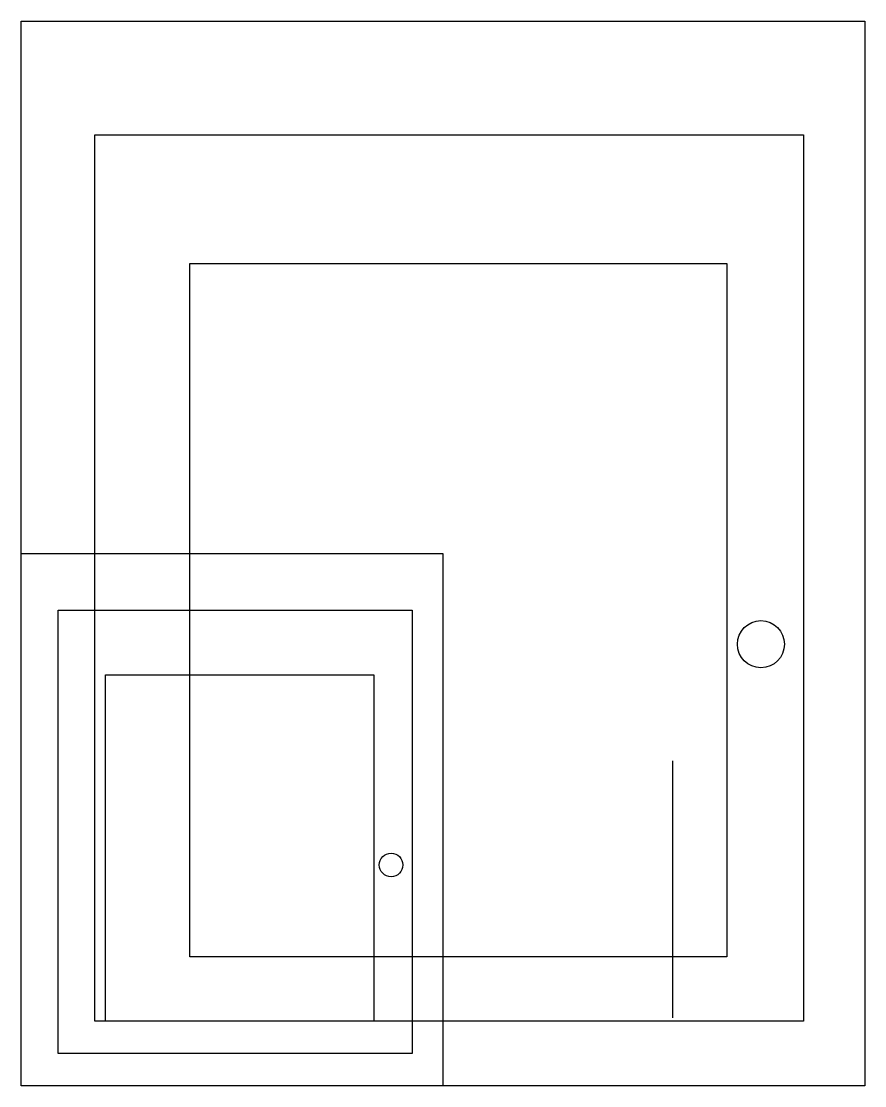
# Model space of a CAD drawing. Header units: millimetres. Extents: x 8 to 337, y 7 to 421.
import ezdxf

# ---------------------------------------------------------------- set-up
doc = ezdxf.new("R2010")
doc.units = ezdxf.units.MM

msp = doc.modelspace()

# ---------------------------------------------------------------- linework, layer by layer
msp.add_line((261.77, 33.23), (261.77, 133.23))
for points in [[(8.16, 421.16), (336.53, 421.16), (336.53, 6.82), (8.16, 6.82)], [(36.82, 376.98), (312.65, 376.98), (312.65, 31.89), (36.82, 31.89)], [(73.83, 326.83), (282.8, 326.83), (282.8, 56.97), (73.83, 56.97)], [(8.16, 213.99), (172.34, 213.99), (172.34, 6.82), (8.16, 6.82)], [(22.49, 191.9), (160.4, 191.9), (160.4, 19.36), (22.49, 19.36)], [(41, 166.82), (145.48, 166.82), (145.48, 31.89), (41, 31.89)]]:
    msp.add_lwpolyline(points, close=True)
for centre, radius in [((296.12, 178.68), 9.17), ((152.14, 92.75), 4.59)]:
    msp.add_circle(centre, radius)

doc.saveas('drawing.dxf')
